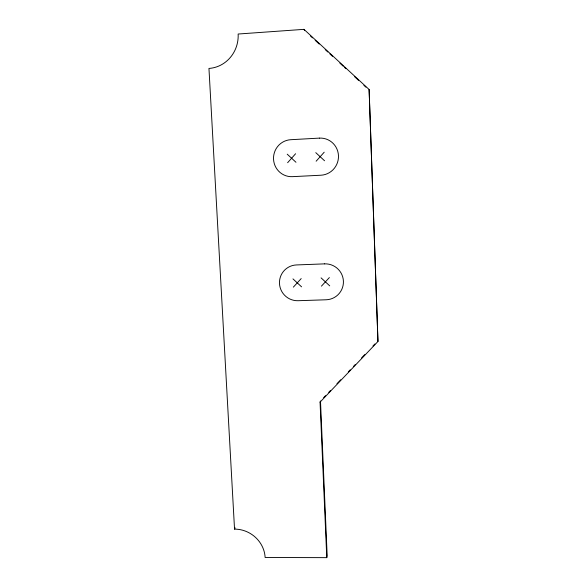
<?xml version="1.0" encoding="UTF-8"?>
<svg xmlns="http://www.w3.org/2000/svg" width="587" height="587" viewBox="0 0 587 587"><rect width="100%" height="100%" fill="white"/><g stroke="black" fill="none" stroke-linecap="round" stroke-linejoin="round"><path stroke-width="0.88" d="M320.062 402.139L377.962 341.473L369.106 89.488L303.971 29.35L238.146 34.024A32.432 30.876 -84.5 0 1 208.957 68.43L234.536 529.114A29.46 27.67 32.5 0 1 265.133 557.489L326.776 557.65L327.157 555.596L320.487 400.98L320.062 402.139L326.776 557.65M234.536 529.114L235.145 527.867M287.623 162.709L295.591 153.735M316.136 161.212L324.207 152.202M293.346 287.138L301.197 278.59M321.427 286.148L329.373 277.57M323.65 397.663L325.55 395.675M328.713 392.358L330.606 390.37M336.931 383.744L340.724 379.767M348.318 371.813L350.212 369.825M353.374 366.508L355.274 364.52M361.599 357.894L364.762 354.577M372.98 345.963L374.88 343.975M310.523 36.027L312.526 37.876M315.19 40.342L319.196 44.04M325.205 49.579L327.869 52.045M329.872 53.894L332.543 56.359M339.88 63.132L343.219 66.214M344.554 67.446L345.89 68.679M354.563 76.684L358.562 80.382M363.903 85.313L365.906 87.162M315.777 152.649L324.56 160.765M287.226 154.183L295.973 162.269M321.074 277.871L329.718 285.862M292.964 278.891L301.571 286.845M303.971 29.35L304.521 30.487M369.106 89.488L377.962 341.473M319.387 138.114L290.756 139.706A18.505 18.116 -82.3 0 0 273.535 159.143A18.505 18.116 -82.3 0 0 292.436 176.658L320.942 175.22A18.601 18.241 -74.9 0 0 338.464 155.694A18.601 18.241 -74.9 0 0 319.387 138.114M324.648 263.864L296.457 264.942A17.962 17.779 52.4 0 0 279.485 283.462A17.962 17.779 52.4 0 0 298.079 300.713L326.145 299.781A18.028 17.918 40.5 0 0 343.41 281.18A18.028 17.918 40.5 0 0 324.648 263.864"/></g></svg>
